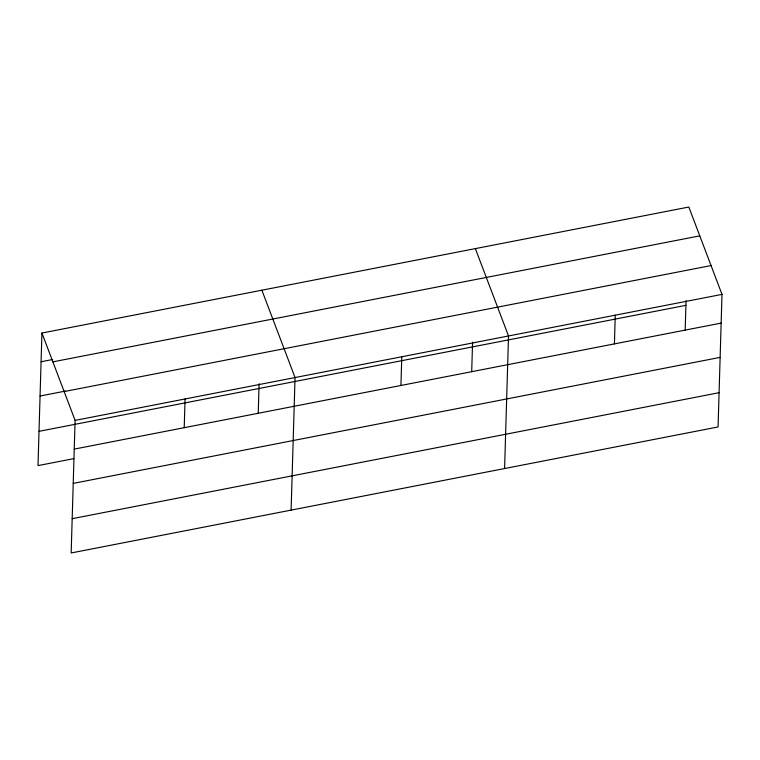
<?xml version="1.0" encoding="UTF-8"?>
<svg xmlns="http://www.w3.org/2000/svg" width="760" height="760" viewBox="0 0 760 760"><rect width="100%" height="100%" fill="white"/><g stroke="black" fill="none" stroke-linecap="round" stroke-linejoin="round"><path stroke-width="1.14" d="M41.933 333.041L75.097 420.394L71.164 552.966L718.067 426.958L722 294.386L688.836 207.034L41.933 333.041L38 465.614L73.881 458.622M184.224 427.69L185.07 398.971M258.229 413.316L259.103 383.791M291.108 510.122L295.051 377.549L261.877 290.197M400.928 385.481L401.784 356.763M471.703 371.735L472.577 342.209M504.592 468.54L508.525 335.967L475.361 248.615M614.413 343.9L615.258 315.181M685.178 330.153L686.052 300.627M41.078 361.76L52.658 359.499M52.877 361.865L699.779 235.857M40.062 396.026L65.531 391.067M64.153 391.571L711.056 265.563M75.097 420.394L722 294.386M39.017 431.338L685.919 305.33M74.252 449.112L721.145 323.104M73.236 483.388L720.128 357.38M72.181 518.69L719.083 392.692"/></g></svg>
